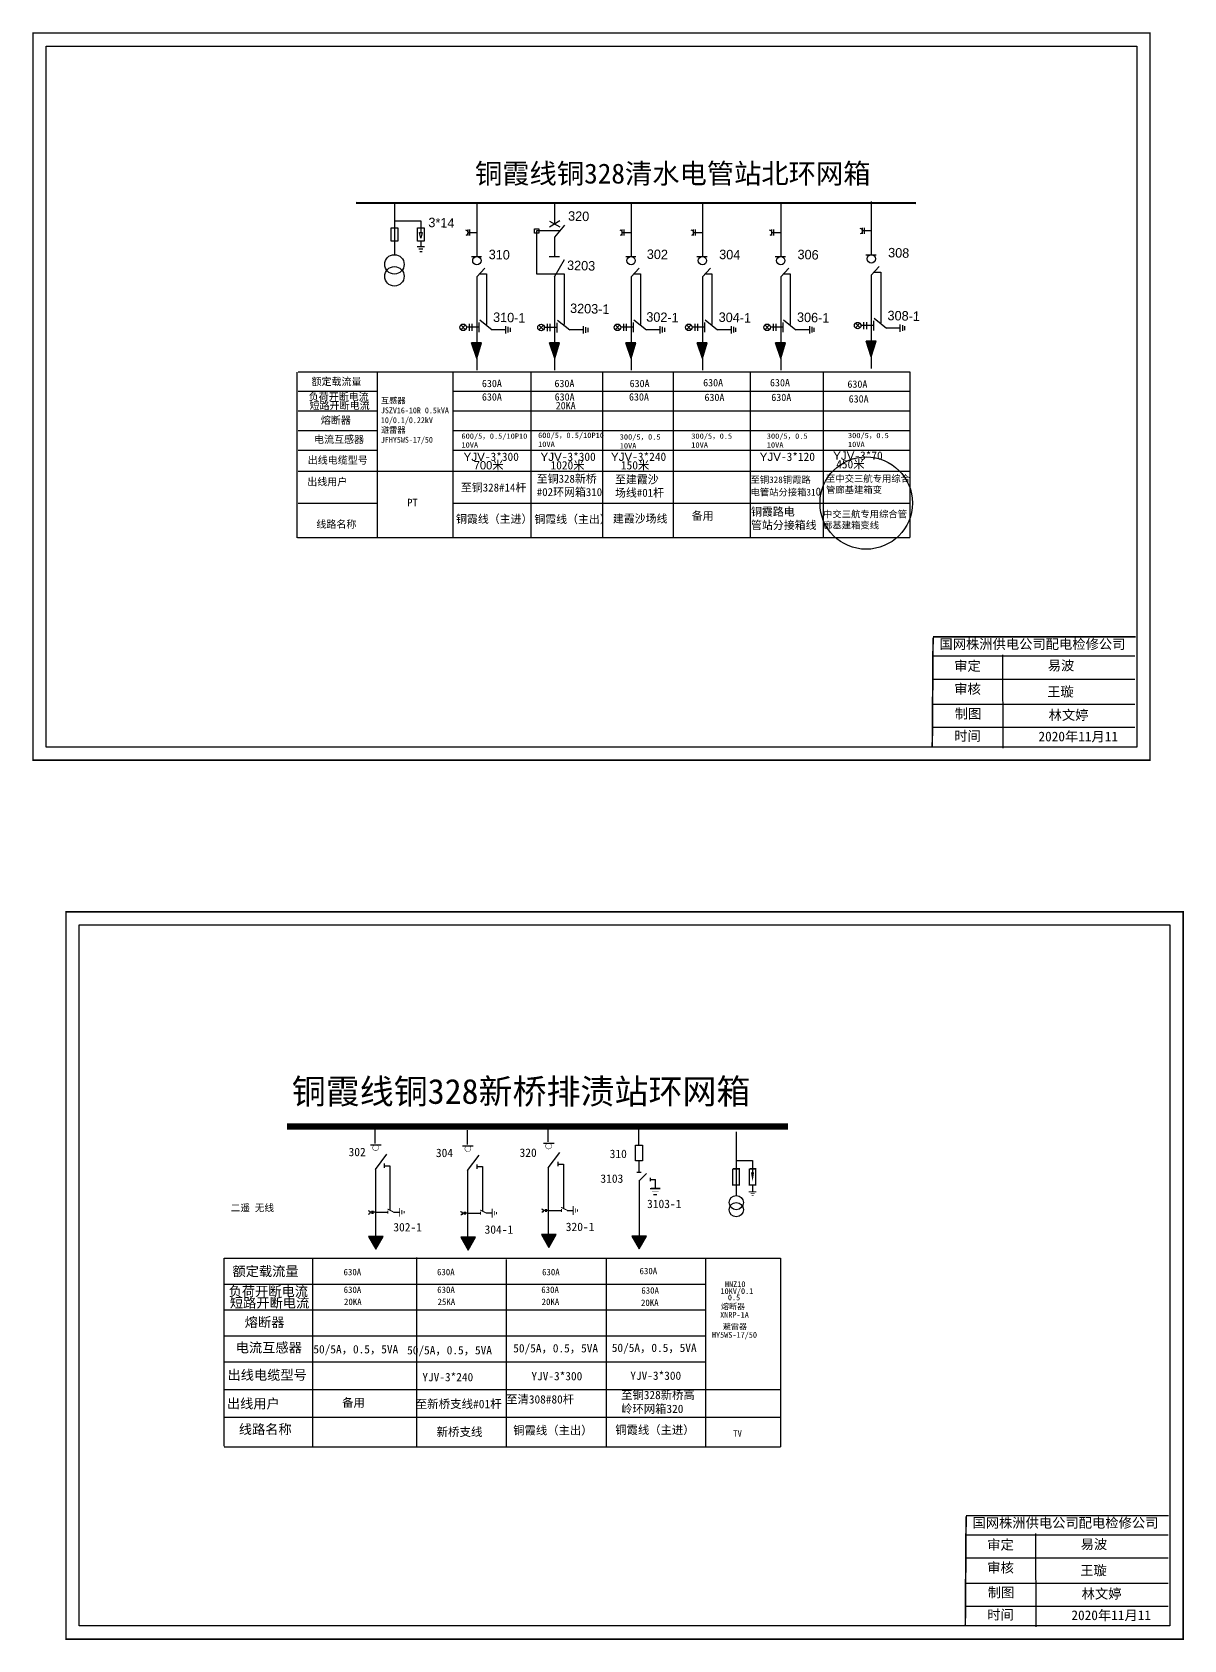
# Model space of a CAD drawing. Header units: millimetres. Extents: x 303 to 2980, y 702 to 2520.
# Drawn here: x 303 to 1597, y 702 to 2508 of the extents above; entities that cross this region are included whole.
import ezdxf

# ---------------------------------------------------------------- set-up
doc = ezdxf.new("R2010")
doc.units = ezdxf.units.MM
doc.layers.add('1', color=7, linetype='Continuous')
doc.layers.add('2', color=7, linetype='Continuous')
doc.styles.add('_txtstyle_18.00_0_0', font='simsun.ttc', dxfattribs={"height": 18})
doc.styles.add('_txtstyle_18.71_0_0', font='simsun.ttc', dxfattribs={"height": 18.712021})
doc.styles.add('_txtstyle_1800.00_0_01800', font='simsun.ttc', dxfattribs={"height": 1800})
doc.styles.add('HZ', font='', dxfattribs={"width": 0.75, "oblique": 9.998114})
doc.styles.add('hztxt_txtstyle_0.00_0_0', font='simkai.ttf')
doc.styles.add('hztxt_txtstyle_2.70_0_0', font='simkai.ttf', dxfattribs={"height": 2.7})
doc.styles.add('字体', font='simkai.ttf', dxfattribs={"height": 2.5})
doc.styles.add('楷体_GB2312_txtstyle_12.00_0_0', font='simkai_0.ttf', dxfattribs={"height": 12})
doc.styles.add('楷体_GB2312_txtstyle_20.00_0_0', font='simkai_0.ttf', dxfattribs={"height": 20})
doc.styles.add('楷体_GB2312_txtstyle_2000.00_0_02000', font='simkai_0.ttf', dxfattribs={"height": 2000})
doc.styles.add('楷体_GB2312_txtstyle_45.00_0_0', font='simkai_0.ttf', dxfattribs={"height": 45})
doc.styles.get('HZ').set_extended_font_data('SimSun')

# ---------------------------------------------------------------- blocks, each defined once
blk = doc.blocks.new('JD')
for points in [[(-2, 0.2), (-2, -0.2), (2, 0.2), (2, -0.2)], [(1, -1.2), (1, -0.8), (-1, -1.2), (-1, -0.8)], [(-0.5, -1.8), (-0.5, -2.2), (0.5, -1.8), (0.5, -2.2)]]:
    blk.add_trace(points)

msp = doc.modelspace()

# ---------------------------------------------------------------- hatches: boundary and pattern name
h = msp.add_hatch(color=256)
h.paths.add_polyline_path([(802.6, 2158.4), (796.7, 2158.4), (802.6, 2141.1)])
h.paths.add_polyline_path([(807.8, 2158.4), (802.6, 2158.4), (802.6, 2141.1)])
h = msp.add_hatch(color=256)
h.paths.add_polyline_path([(890.3, 2158.4), (884.4, 2158.4), (890.3, 2141.1)])
h.paths.add_polyline_path([(895.5, 2158.4), (890.3, 2158.4), (890.3, 2141.1)])
h = msp.add_hatch(color=256)
h.paths.add_polyline_path([(975.9, 2158.4), (970, 2158.4), (975.9, 2141.1)])
h.paths.add_polyline_path([(981.1, 2158.4), (975.9, 2158.4), (975.9, 2141.1)])
h = msp.add_hatch(color=256)
h.paths.add_polyline_path([(1056, 2158.4), (1050, 2158.4), (1056, 2141.1)])
h.paths.add_polyline_path([(1061.2, 2158.4), (1056, 2158.4), (1056, 2141.1)])
h = msp.add_hatch(color=256)
h.paths.add_polyline_path([(1144, 2158.4), (1138, 2158.4), (1144, 2141.1)])
h.paths.add_polyline_path([(1149.2, 2158.4), (1144, 2158.4), (1144, 2141.1)])
h = msp.add_hatch(color=256)
h.paths.add_polyline_path([(1245.7, 2160.3), (1239.8, 2160.3), (1245.7, 2143)])
h.paths.add_polyline_path([(1251, 2160.3), (1245.7, 2160.3), (1245.7, 2143)])
for points in [[(883.5, 1142.4), (891.7, 1156.8), (875.2, 1156.8)], [(689.2, 1140.4), (697.4, 1154.8), (680.9, 1154.8)], [(792.8, 1139.5), (801.1, 1153.8), (784.5, 1153.8)], [(984.9, 1140.9), (993.2, 1155.2), (976.6, 1155.2)]]:
    msp.add_hatch(color=0).paths.add_polyline_path(points)

# ---------------------------------------------------------------- linework, layer by layer
at = {"lineweight": 60}
msp.add_line((667.2, 2315.8), (1295.6, 2315.3), dxfattribs=at)
at = {"color": 0}
for p, q in [((710, 2314.5), (710, 2258.3)), ((710, 2295.7), (739.6, 2295.7)), ((739.6, 2295.7), (739.6, 2282.6)), ((895.9, 2295.7), (884.1, 2288.6)), ((884.1, 2295.3), (895.7, 2288.8)), ((738.1, 2282.6), (741, 2282.6)), ((739.6, 2276), (738.1, 2282.6)), ((741, 2282.6), (739.6, 2276)), ((895.6, 2284.4), (869.6, 2284.4)), ((869.6, 2284.4), (869.6, 2236)), ((901, 2290.8), (890, 2277.2)), ((890, 2277.2), (890, 2255.5)), ((735.6, 2266.9), (743.8, 2266.9)), ((737.5, 2264.2), (741.9, 2264.2)), ((738.7, 2261.3), (741, 2261.3)), ((739.6, 2272.9), (739.6, 2266.9)), ((688.5, 1259.1), (688.5, 1275.1)), ((792.1, 1258.1), (792.1, 1274.1)), ((882.8, 1261), (882.8, 1277)), ((984.7, 1257.3), (984.7, 1277.9)), ((1093.8, 1272.2), (1093.8, 1200.4)), ((683, 1257.7), (695, 1257.7)), ((786.6, 1256.7), (798.6, 1256.7)), ((877.3, 1259.7), (889.3, 1259.7)), ((688.6, 1230), (688.6, 1154.2)), ((698.5, 1236.7), (698.5, 1231.7)), ((698.7, 1234.2), (705, 1234.2)), ((705, 1234.2), (705, 1184.2)), ((792.2, 1229.1), (792.2, 1153.2)), ((802.5, 1235.7), (802.5, 1230.7)), ((802.6, 1233.2), (808.9, 1233.2)), ((808.9, 1233.2), (808.9, 1183.2)), ((882.9, 1232), (882.9, 1156.1)), ((893.5, 1238.6), (893.5, 1233.7)), ((893.6, 1236.1), (900, 1236.1)), ((900, 1236.1), (900, 1186.1)), ((984.7, 1239.7), (984.7, 1226.8)), ((1093.7, 1240), (1112.3, 1240)), ((1112.3, 1240), (1112.3, 1226.4)), ((982.4, 1226.8), (987.2, 1226.8)), ((984.4, 1216.8), (993.1, 1225.6)), ((984.8, 1216.9), (984.8, 1153.6)), ((997.4, 1220.5), (997.4, 1217)), ((997.5, 1218.7), (1003.2, 1218.7)), ((1003.2, 1208.5), (1003.2, 1218.8)), ((1112.3, 1212.2), (1112.3, 1205.2)), ((997.3, 1208.5), (1003.6, 1208.5)), ((997.4, 1208.5), (1008.6, 1208.5)), ((1008.6, 1208.5), (998.3, 1208.5)), ((1004.7, 1201.4), (1001.1, 1201.4)), ((1001.7, 1208.5), (1004.7, 1208.5)), ((688.2, 1181.9), (702.7, 1181.9)), ((709.1, 1182.1), (715.8, 1182.1)), ((792.1, 1180.9), (806.6, 1180.9)), ((813, 1181.1), (819.7, 1181.1)), ((883.2, 1183.9), (897.7, 1183.9)), ((904.1, 1184), (910.7, 1184)), ((518.4, 1130.3), (518.4, 919.1)), ((618.1, 1130.3), (618.1, 918.4)), ((735, 1131.2), (735, 919.2)), ((835.4, 1128.7), (835.4, 918.4)), ((947.9, 1129.6), (947.9, 918.4)), ((1059.4, 1129.6), (1059.4, 918.4)), ((1143.8, 1130.4), (1143.8, 918.4))]:
    msp.add_line(p, q, dxfattribs=at)
for p, q in [((802.6, 2315.3), (802.6, 2255.5)), ((889.9, 2315.3), (889.9, 2292.1)), ((975.9, 2315.3), (975.9, 2255.5)), ((1056, 2315.3), (1056, 2255.5)), ((1144, 2315.3), (1144, 2255.5)), ((1245.7, 2317.2), (1245.7, 2257.4)), ((792.7, 2279), (792.7, 2285.7)), ((802.6, 2282.3), (792.7, 2282.3)), ((794.9, 2279), (794.9, 2285.7)), ((966, 2279), (966, 2285.7)), ((975.9, 2282.3), (966, 2282.3)), ((968.2, 2279), (968.2, 2285.7)), ((1046.1, 2279), (1046.1, 2285.7)), ((1056, 2282.3), (1046.1, 2282.3)), ((1048.3, 2279), (1048.3, 2285.7)), ((1134.1, 2279), (1134.1, 2285.7)), ((1144, 2282.3), (1134.1, 2282.3)), ((1136.2, 2279), (1136.2, 2285.7)), ((1235.8, 2280.9), (1235.8, 2287.6)), ((1245.7, 2284.2), (1235.8, 2284.2)), ((1238, 2280.9), (1238, 2287.6)), ((796.5, 2255.5), (808, 2255.5)), ((802.6, 2232.6), (811.5, 2242.5)), ((883.8, 2255.5), (895.4, 2255.5)), ((889.9, 2232.6), (901, 2252.3)), ((969.8, 2255.5), (981.3, 2255.5)), ((975.9, 2232.6), (984.8, 2242.5)), ((1049.8, 2255.5), (1061.4, 2255.5)), ((1056, 2232.6), (1064.9, 2242.5)), ((1137.8, 2255.5), (1149.4, 2255.5)), ((1144, 2232.6), (1152.9, 2242.5)), ((1239.6, 2257.4), (1251.1, 2257.4)), ((1245.7, 2234.5), (1254.7, 2244.4)), ((802.6, 2232.6), (802.6, 2127.8)), ((805.7, 2236), (813.3, 2236)), ((813.3, 2236), (813.3, 2179.2)), ((869.6, 2236), (900.7, 2236)), ((889.9, 2232.6), (889.9, 2127.8)), ((900.7, 2236), (900.7, 2179)), ((975.9, 2232.6), (975.9, 2127.8)), ((979, 2236), (986.6, 2236)), ((986.6, 2236), (986.6, 2179.2)), ((1056, 2232.6), (1056, 2127.8)), ((1059, 2236), (1066.7, 2236)), ((1066.7, 2236), (1066.7, 2179.2)), ((1144, 2232.6), (1144, 2127.8)), ((1147, 2236), (1154.7, 2236)), ((1154.7, 2236), (1154.7, 2179.2)), ((1245.7, 2234.5), (1245.7, 2129.7)), ((1248.8, 2237.9), (1256.4, 2237.9)), ((1256.4, 2237.9), (1256.4, 2181.1)), ((1248.9, 2186.3), (1262.9, 2175.2)), ((789.9, 2173.3), (784.7, 2178.6)), ((784.7, 2173.3), (789.9, 2178.6)), ((804.9, 2176), (791, 2176)), ((794.4, 2172), (794.4, 2180)), ((797.5, 2171.9), (797.5, 2180)), ((804.9, 2181.4), (804.9, 2170.5)), ((805.8, 2184.4), (819.7, 2173.3)), ((835.1, 2173.3), (819.7, 2173.3)), ((835.1, 2169.2), (835.1, 2177.4)), ((837.9, 2170), (837.9, 2176.5)), ((840.3, 2170.9), (840.3, 2175.5)), ((872.1, 2173.1), (877.3, 2178.4)), ((877.3, 2173.1), (872.1, 2178.4)), ((892.3, 2175.8), (878.4, 2175.8)), ((881.8, 2171.7), (881.8, 2179.8)), ((884.8, 2171.7), (884.8, 2179.8)), ((892.3, 2181.2), (892.3, 2170.3)), ((893.1, 2184.2), (907.1, 2173.1)), ((922.4, 2173.1), (907.1, 2173.1)), ((922.4, 2169), (922.4, 2177.2)), ((925.2, 2169.8), (925.2, 2176.3)), ((927.7, 2170.7), (927.7, 2175.3)), ((958, 2173.3), (963.2, 2178.6)), ((963.2, 2173.3), (958, 2178.6)), ((978.2, 2176), (964.3, 2176)), ((967.7, 2172), (967.7, 2180)), ((970.8, 2171.9), (970.8, 2180)), ((978.2, 2181.4), (978.2, 2170.5)), ((979.1, 2184.4), (993.1, 2173.3)), ((1008.4, 2173.3), (993.1, 2173.3)), ((1008.4, 2169.2), (1008.4, 2177.4)), ((1011.2, 2170), (1011.2, 2176.5)), ((1013.6, 2170.9), (1013.6, 2175.5)), ((1043.3, 2173.3), (1038.1, 2178.6)), ((1038.1, 2173.3), (1043.3, 2178.6)), ((1058.3, 2176), (1044.4, 2176)), ((1047.8, 2172), (1047.8, 2180)), ((1050.9, 2171.9), (1050.9, 2180)), ((1058.3, 2181.4), (1058.3, 2170.5)), ((1059.2, 2184.4), (1073.1, 2173.3)), ((1088.5, 2173.3), (1073.1, 2173.3)), ((1088.5, 2169.2), (1088.5, 2177.4)), ((1091.3, 2170), (1091.3, 2176.5)), ((1093.7, 2170.9), (1093.7, 2175.5)), ((1126.1, 2173.3), (1131.3, 2178.6)), ((1131.3, 2173.3), (1126.1, 2178.6)), ((1146.3, 2176), (1132.4, 2176)), ((1135.8, 2172), (1135.8, 2180)), ((1138.9, 2171.9), (1138.9, 2180)), ((1146.3, 2181.4), (1146.3, 2170.5)), ((1147.2, 2184.4), (1161.1, 2173.3)), ((1176.5, 2173.3), (1161.1, 2173.3)), ((1176.5, 2169.2), (1176.5, 2177.4)), ((1179.3, 2170), (1179.3, 2176.5)), ((1181.7, 2170.9), (1181.7, 2175.5)), ((1227.8, 2175.3), (1233, 2180.5)), ((1233.1, 2175.3), (1227.9, 2180.5)), ((1248, 2177.9), (1234.1, 2177.9)), ((1237.5, 2173.9), (1237.5, 2181.9)), ((1240.6, 2173.8), (1240.6, 2181.9)), ((1248, 2183.3), (1248, 2172.4)), ((1278.2, 2175.2), (1262.9, 2175.2)), ((1278.2, 2171.1), (1278.2, 2179.3)), ((1281, 2171.9), (1281, 2178.4)), ((1283.4, 2172.8), (1283.4, 2177.4)), ((802.6, 2141.1), (796.7, 2158.4)), ((807.8, 2158.4), (796.7, 2158.4)), ((802.6, 2141.1), (807.8, 2158.4)), ((895.5, 2158.4), (884.4, 2158.4)), ((890.3, 2141.1), (884.4, 2158.4)), ((890.3, 2141.1), (895.5, 2158.4)), ((975.9, 2141.1), (970, 2158.4)), ((981.1, 2158.4), (970, 2158.4)), ((975.9, 2141.1), (981.1, 2158.4)), ((1056, 2141.1), (1050, 2158.4)), ((1061.2, 2158.4), (1050, 2158.4)), ((1056, 2141.1), (1061.2, 2158.4)), ((1149.2, 2158.4), (1138, 2158.4)), ((1144, 2141.1), (1138, 2158.4)), ((1144, 2141.1), (1149.2, 2158.4)), ((1251, 2160.3), (1239.8, 2160.3)), ((1245.7, 2143), (1239.8, 2160.3)), ((1245.7, 2143), (1251, 2160.3)), ((600.5, 2125.8), (600.5, 1939.7)), ((690.5, 2126.1), (690.5, 1939.9)), ((775.5, 2126.1), (775.5, 1939.9)), ((863.4, 2124.8), (863.4, 1939.9)), ((943.6, 2125.5), (943.6, 1939.9)), ((1023.2, 2125.6), (1023.2, 1939.9)), ((1109.6, 2125.6), (1109.6, 1939.9)), ((1191.6, 2126.1), (1191.6, 1939.9)), ((1289.1, 2126.1), (1289.1, 1939.9)), ((601.8, 2104.1), (690.5, 2104.1)), ((1109.6, 2104.1), (1289.1, 2104.1))]:
    msp.add_line(p, q)
at = {"linetype": 'Continuous'}
for p, q in [((601.8, 2126.1), (1289.1, 2126.1)), ((609.5, 2104.1), (688, 2104.1)), ((601.8, 2082.1), (690.5, 2082.1)), ((802.8, 2082.1), (1289.1, 2082.1)), ((601.8, 2060.1), (690.5, 2060.1))]:
    msp.add_line(p, q, dxfattribs=at)
at = {"ltscale": 14.508924}
msp.add_line((775.5, 2104.1), (1109.6, 2104.1), dxfattribs=at)
at = {"linetype": 'Continuous', "ltscale": 14.508924}
for p, q in [((775.5, 2082.1), (803.8, 2082.1)), ((775.5, 2060.1), (1289.1, 2060.1))]:
    msp.add_line(p, q, dxfattribs=at)
at = {"color": 0, "linetype": 'Continuous'}
for p, q in [((601.8, 2037.9), (690.5, 2037.9)), ((601.8, 2014.5), (1289.1, 2014.5)), ((601.8, 1978.6), (690.5, 1978.6)), ((601.1, 1939.9), (1289.1, 1939.9)), ((518.8, 1130.4), (1143.8, 1130.4)), ((518.4, 1101.2), (622.1, 1101.2)), ((622.1, 1101.2), (1059.4, 1101.2)), ((518.4, 1072.2), (702.6, 1072.2)), ((701.4, 1072.2), (1059.4, 1072.2)), ((518.4, 1043.2), (1059.4, 1043.2)), ((518.4, 1013.7), (1059.4, 1013.7)), ((518.4, 982.8), (1143.8, 982.8)), ((518.8, 951.9), (1143.8, 951.9)), ((518.8, 918.4), (1143.8, 918.4))]:
    msp.add_line(p, q, dxfattribs=at)
at = {"color": 0, "linetype": 'Continuous', "ltscale": 14.508924}
for p, q in [((775.5, 2037.9), (1289.1, 2037.9)), ((775.5, 1978.6), (1289.1, 1978.6))]:
    msp.add_line(p, q, dxfattribs=at)
at = {"color": 7, "linetype": 'Continuous'}
for p, q in [((1314.4, 1806.8), (1541.9, 1806.8)), ((1393.2, 1808.2), (1393.3, 1703.4)), ((1314.4, 1780.8), (1541.9, 1780.8)), ((1314.4, 1752.6), (1541.9, 1752.6)), ((1314.4, 1726.7), (1541.9, 1726.7)), ((1351.5, 819.6), (1579, 819.6)), ((1430.3, 821.1), (1430.4, 716.2)), ((1351.5, 793.7), (1579, 793.7)), ((1351.5, 765.4), (1579, 765.4)), ((1351.5, 739.5), (1579, 739.5))]:
    msp.add_line(p, q, dxfattribs=at)
at = {"color": 7, "linetype": 'Continuous', "const_width": 1.82}
for points in [[(304, 2506.6), (1558.8, 2506.6), (1558.8, 1689.6), (304, 1689.6)], [(341.1, 1519.5), (1595.9, 1519.5), (1595.9, 702.5), (341.1, 702.5)]]:
    msp.add_lwpolyline(points, close=True, dxfattribs=at)
at = {"color": 7, "linetype": 'Continuous'}
for points in [[(318.7, 2491.9), (1544, 2491.9), (1544, 1704.4), (318.7, 1704.4)], [(355.8, 1504.8), (1581.1, 1504.8), (1581.1, 717.3), (355.8, 717.3)]]:
    msp.add_lwpolyline(points, close=True, dxfattribs=at)
at = {"color": 0}
for points in [[(706.2, 2287.6), (713.7, 2287.6), (713.7, 2272.9), (706.2, 2272.9)], [(735.9, 2287.6), (743.3, 2287.6), (743.3, 2272.9), (735.9, 2272.9)], [(867.2, 2286.8), (872.3, 2286.8), (872.3, 2281.6), (867.2, 2281.6)], [(980.8, 1257.3), (988.8, 1257.3), (988.8, 1239.8), (980.8, 1239.8)], [(883.5, 1142.4), (891.7, 1156.8), (875.2, 1156.8)], [(689.2, 1140.4), (697.4, 1154.8), (680.9, 1154.8)], [(792.8, 1139.5), (801.1, 1153.8), (784.5, 1153.8)], [(984.9, 1140.9), (993.2, 1155.2), (976.6, 1155.2)]]:
    msp.add_lwpolyline(points, close=True, dxfattribs=at)
at = {"color": 7, "linetype": 'Continuous', "const_width": 1.82}
for points in [[(1315.1, 1827.3), (1314.2, 1703.8)], [(1315.1, 1828.3), (1542.6, 1828.3)], [(1352.2, 840.2), (1351.3, 716.7)], [(1352.2, 841.1), (1579.7, 841.1)]]:
    msp.add_lwpolyline(points, dxfattribs=at)
at = {"color": 0}
for points, const_width in [([(589.4, 1278.4), (1152.2, 1278.4)], 7.16), ([(683, 1257.7), (695, 1257.7)], 1.02), ([(786.6, 1256.7), (798.6, 1256.7)], 1.02), ([(877.3, 1259.7), (889.3, 1259.7)], 1.02), ([(1090.1, 1230.7), (1090.1, 1212.7), (1097.4, 1212.7), (1097.4, 1230.7), (1090.4, 1230.7)], 1.52), ([(1108.6, 1230.7), (1108.6, 1212.7), (1115.9, 1212.7), (1115.9, 1230.7), (1108.9, 1230.7)], 1.52), ([(1008.6, 1208.5), (997.3, 1208.5)], 0.358), ([(1006.7, 1204.9), (999.2, 1204.9)], 0.358), ([(1004.7, 1201.4), (1001.1, 1201.4)], 0.358), ([(702.4, 1185.5), (709.5, 1181.9)], 1.06), ([(702.7, 1183.6), (702.7, 1180.3)], 1.06), ([(806.3, 1184.5), (813.4, 1180.9)], 1.06), ([(806.6, 1182.6), (806.6, 1179.3)], 1.06), ([(897.4, 1187.4), (904.5, 1183.9)], 1.06), ([(897.7, 1185.5), (897.7, 1182.3)], 1.06)]:
    msp.add_lwpolyline(points, dxfattribs=dict(at, const_width=const_width))
at = {"color": 0, "const_width": 0.509}
for points in [[(685.6, 1254.4, 1), (692.2, 1254.4, 1)], [(789.2, 1253.4, 1), (795.9, 1253.4, 1)], [(879.9, 1256.3, 1), (886.5, 1256.3, 1)]]:
    msp.add_lwpolyline(points, format="xyb", close=True, dxfattribs=at)
at = {"color": 0}
for points, format in [([(1112.3, 1226.7, 3.56, 0, 0), (1112.3, 1216.5, 0, 0, 0)], "xyseb"), ([(680.5, 1183.8, -0.877934), (680.6, 1179.5)], "xyb"), ([(784.4, 1182.8, -0.877934), (784.5, 1178.5)], "xyb"), ([(875.5, 1185.8, -0.877934), (875.5, 1181.5)], "xyb")]:
    msp.add_lwpolyline(points, format=format, dxfattribs=at)
for points in [[(684.6, 1182), (682.4, 1182)], [(684.6, 1183.5), (684.6, 1180.2)], [(685.6, 1183.5), (685.6, 1180.2)], [(688.2, 1182), (685.6, 1182)], [(788.5, 1181), (786.3, 1181)], [(788.5, 1182.5), (788.5, 1179.3)], [(789.5, 1182.5), (789.5, 1179.3)], [(792.1, 1181), (789.5, 1181)], [(879.6, 1183.9), (877.4, 1183.9)], [(879.6, 1185.4), (879.6, 1182.2)], [(880.6, 1185.4), (880.6, 1182.2)], [(883.2, 1183.9), (880.6, 1183.9)]]:
    msp.add_lwpolyline(points, dxfattribs=at)
for centre, radius in [((710, 2246.7), 10.9), ((710, 2233.3), 10.9), ((1094, 1192.8), 7.99), ((1094, 1184.8), 7.99)]:
    msp.add_circle(centre, radius, dxfattribs=at)
for centre, radius in [((802.6, 2250.9), 4.68), ((975.9, 2250.9), 4.68), ((1056, 2250.9), 4.68), ((1144, 2250.9), 4.68), ((1245.7, 2252.8), 4.68), ((787.3, 2176), 3.69), ((874.7, 2175.8), 3.69), ((960.6, 2176), 3.69), ((1040.7, 2176), 3.69), ((1128.7, 2176), 3.69), ((1230.4, 2177.9), 3.69)]:
    msp.add_circle(centre, radius)
at = {"color": 1}
msp.add_circle((1240, 1978.6), 51.9, dxfattribs=at)
for centre in [(789.8, 2282.3), (963.1, 2282.3), (1043.2, 2282.3), (1131.2, 2282.3), (1232.9, 2284.2)]:
    msp.add_arc(centre, 2.89, 285.4746, 83.4913)
at = {"layer": '1', "color": 0}
for points in [[(680.5, 1183.9, -0.877934), (680.6, 1179.5)], [(784.4, 1182.9, -0.877934), (784.5, 1178.6)], [(875.4, 1185.8, -0.877934), (875.5, 1181.5)]]:
    msp.add_lwpolyline(points, format="xyb", dxfattribs=at)
at = {"layer": '2', "color": 0}
for p, q in [((688.6, 1229.9), (701.5, 1247.1)), ((882.9, 1231.9), (895.8, 1249.1)), ((792.2, 1229), (805.1, 1246.1))]:
    msp.add_line(p, q, dxfattribs=at)

# ---------------------------------------------------------------- block references
at = {"color": 0, "xscale": 2.134927633168445, "yscale": 2.134927632872632, "zscale": 2.134927633251899}
msp.add_blockref('JD', (1112.4, 1204.9), dxfattribs=at)
at = {"color": 0, "xscale": 2.477765800226052, "yscale": 2.477765800226052, "zscale": 2.477765800665441, "rotation": 90}
for p in [(715.9, 1181.9), (819.8, 1180.9), (910.8, 1183.8)]:
    msp.add_blockref('JD', p, dxfattribs=at)

# ---------------------------------------------------------------- texts
at = {"style": 'HZ'}
for s, p in [('额定载流量', (616.9, 2110.9)), ('630A', (808.3, 2108.8)), ('630A', (889.8, 2108.8)), ('630A', (974.2, 2108.8)), ('630A', (1056.8, 2109.7)), ('630A', (1131.9, 2109.7)), ('630A', (1218.9, 2108.1)), ('负荷开断电流', (613.7, 2093.9)), ('630A', (808.3, 2093.7)), ('630A', (890, 2093.7)), ('630A', (973.5, 2093.7)), ('630A', (1058.3, 2093.2)), ('630A', (1133.4, 2093.2)), ('630A', (1220.3, 2091.5)), ('短路开断电流', (614.7, 2084.1)), ('熔断器', (627.3, 2067.6)), ('20KA', (891.2, 2083.9)), ('电流互感器', (619.7, 2046)), ('出线电缆型号', (612.6, 2022.7)), ('出线用户', (612.1, 1998.4)), ('线路名称', (622.3, 1950.7))]:
    msp.add_text(s, height=8.24, dxfattribs=at).set_placement(p)
at = {"color": 7, "style": 'HZ'}
msp.add_text('铜霞线铜328新桥排渍站环网箱', height=27.989, dxfattribs=at).set_placement((594.7, 1303.7))
at = {"color": 0, "linetype": 'Continuous', "style": '字体'}
for s, p in [('302', (658.5, 1244.9)), ('304', (756.6, 1243.9)), ('302-1', (708.8, 1160.4)), ('304-1', (811.3, 1157.8)), ('至新桥支线#01杆', (733.9, 961.8)), ('新桥支线', (757.4, 930.4))]:
    msp.add_text(s, height=9.45, dxfattribs=at).set_placement(p)
at = {"color": 7, "linetype": 'Continuous', "style": '字体'}
for s, p in [('320', (850.6, 1244.1)), ('310', (951.8, 1242.8)), ('3103', (941.4, 1215)), ('3103-1', (993.8, 1186.6)), ('320-1', (902.5, 1160.8))]:
    msp.add_text(s, height=9.45, dxfattribs=at).set_placement(p)
at = {"color": 0, "style": 'HZ'}
for s, height, p in [('额定载流量', 10.89, (528.1, 1110.2)), ('HNZ10', 6.45, (1081.3, 1097.9)), ('负荷开断电流', 10.89, (523.8, 1087.7)), ('短路开断电流', 10.89, (525.2, 1074.8)), ('10KV/0.1', 6.45, (1076.3, 1090.1)), ('0.5', 6.45, (1084.6, 1083)), ('熔断器', 10.89, (541.9, 1053)), ('XNRP-1A', 6.45, (1075.9, 1063.4)), ('熔断器', 6.45, (1076.9, 1072.9)), ('HY5WS-17/50', 6.446, (1066.7, 1040.9)), ('避雷器', 6.45, (1078.9, 1050.4)), ('电流互感器', 10.89, (531.8, 1024.5)), ('出线电缆型号', 10.89, (522.5, 993.7)), ('出线用户', 10.89, (521.8, 961.6)), ('线路名称', 10.89, (535.2, 932.7))]:
    msp.add_text(s, height=height, dxfattribs=at).set_placement(p)
at = {"color": 0}
for s, p in [('630A', (652.9, 1111.1)), ('630A', (757.9, 1111.1)), ('630A', (875.9, 1111.1)), ('630A', (985.4, 1112.3)), ('630A', (653, 1091.2)), ('20KA', (653.4, 1077.7)), ('630A', (758.1, 1091.2)), ('25KA', (758.5, 1077.7)), ('630A', (875, 1091.2)), ('20KA', (875.4, 1077.7)), ('20KA', (987, 1076.7)), ('630A', (987.4, 1090.4))]:
    msp.add_text(s, height=7.26, dxfattribs=at).set_placement(p)
at = {"color": 7, "insert": (800.5, 2360), "char_height": 22.475, "width": 2416.306, "attachment_point": 1, "style": '楷体_GB2312_txtstyle_45.00_0_0'}
msp.add_mtext('铜霞线铜328清水电管站北环网箱', dxfattribs=at)
at = {"attachment_point": 1}
for s, insert, char_height, width, rotation in [('{\\f\uffbfﾬￌﾣﾤ_GB2312|b0|i0|c134|p49;\\P\\H4x;3*14}', (748.4, 2303.6), 2.658, 1053.657, 358.5424), ('{\\f\uffbfﾬￌﾣﾤ_GB2312|b0|i0|c134|p49;\\P\\H4x;320}', (905.4, 2310.9), 2.658, 1053.657, 358.5424), ('{\\f\uffbfﾬￌﾣﾤ_GB2312|b0|i0|c134|p49;\\P\\H4x;310}', (816.2, 2267.7), 2.658, 1053.657, 358.5424), ('{\\f\uffbfﾬￌﾣﾤ_GB2312|b0|i0|c134|p49;\\P\\H4x;302}', (993.8, 2268), 2.658, 1053.657, 358.5424), ('{\\f\uffbfﾬￌﾣﾤ_GB2312|b0|i0|c134|p49;\\P\\H4x;304}', (1075.1, 2267.7), 2.658, 1053.657, 358.5424), ('{\\f\uffbfﾬￌﾣﾤ_GB2312|b0|i0|c134|p49;\\P\\H4x;306}', (1163.1, 2267.7), 2.658, 1053.657, 358.5424), ('{\\f\uffbfﾬￌﾣﾤ_GB2312|b0|i0|c134|p49;\\P\\H4x;308}', (1264.9, 2269.7), 2.658, 1053.657, 358.5424), ('{\\f\uffbfﾬￌﾣﾤ_GB2312|b0|i0|c134|p49;\\P\\H4x;3203}', (904.2, 2255.5), 2.658, 1053.657, 358.5424), ('{\\f\uffbfﾬￌﾣﾤ_GB2312|b0|i0|c134|p49;\\P\\H4x;310-1}', (821.1, 2197.2), 2.658, 1053.657, 358.5424), ('{\\f\uffbfﾬￌﾣﾤ_GB2312|b0|i0|c134|p49;\\P\\H4x;3203-1}', (907.6, 2207.2), 2.658, 1053.657, 358.5424), ('{\\f\uffbfﾬￌﾣﾤ_GB2312|b0|i0|c134|p49;\\P\\H4x;302-1}', (993.2, 2197.5), 2.658, 1053.657, 358.5424), ('{\\f\uffbfﾬￌﾣﾤ_GB2312|b0|i0|c134|p49;\\P\\H4x;304-1}', (1074.5, 2197.2), 2.658, 1053.657, 358.5424), ('{\\f\uffbfﾬￌﾣﾤ_GB2312|b0|i0|c134|p49;\\P\\H4x;306-1}', (1162.5, 2197.2), 2.658, 1053.657, 358.5424), ('{\\f\uffbfﾬￌﾣﾤ_GB2312|b0|i0|c134|p49;\\P\\H4x;308-1}', (1264.2, 2199.1), 2.658, 1053.657, 358.5424), ('{\\fArial|b0|i0|c0|p32;YJV\\fKaiTi_GB2312|b0|i0|c134|p49;-3*300}', (787.7, 2035.2), 9.345, 1074.766, 0.0687), ('{\\fArial|b0|i0|c0|p32;YJV\\fKaiTi_GB2312|b0|i0|c134|p49;-3*300}', (874.1, 2035.2), 9.345, 1074.766, 0.0687), ('{\\fArial|b0|i0|c0|p32;YJV\\fKaiTi_GB2312|b0|i0|c134|p49;-3*240}', (953.2, 2035.2), 9.345, 1074.766, 0.0687)]:
    msp.add_mtext(s, dxfattribs=dict(at, insert=insert, char_height=char_height, width=width, rotation=rotation))
at = {"linetype": 'Continuous', "attachment_point": 1}
for s, insert, char_height, width, style in [('\\A1;{\\fSimSun|b0|i0|c134|p2;互感器\\PJSZV16-10R 0.5kVA\\P10/0.1/0.22kV\\P避雷器\\PJFHY5WS-17/50}', (694.8, 2097), 6.608, 121.843, 'hztxt_txtstyle_2.70_0_0'), ('{\\fSimSun|b0|i0|c134|p2;PT}', (724.5, 1983.4), 8.513, 66.234, 'hztxt_txtstyle_0.00_0_0')]:
    msp.add_mtext(s, dxfattribs=dict(at, insert=insert, char_height=char_height, width=width, style=style))
at = {"color": 7, "linetype": 'Continuous', "lineweight": 0, "ltscale": 8.705355, "char_height": 5.993, "attachment_point": 1, "style": '楷体_GB2312_txtstyle_12.00_0_0'}
for s, insert in [('600/5，0.5/10P10^J10VA', (785.3, 2056.8)), ('600/5，0.5/10P10^J10VA', (871.4, 2057.7)), ('300/5，0.5^J10VA', (963.1, 2055.9)), ('300/5，0.5^J10VA', (1043.5, 2056.8)), ('300/5，0.5^J10VA', (1128.3, 2056.8)), ('300/5，0.5^J10VA', (1219.5, 2057.5))]:
    msp.add_mtext(s, dxfattribs=dict(at, insert=insert))
at = {"char_height": 9.345, "width": 1074.766, "attachment_point": 1, "rotation": 0.0687, "style": '_txtstyle_18.71_0_0'}
for s, insert in [('{\\f\uffbfﾬￌﾣﾤ_GB2312|b0|i0|c134|p49;700米}', (799.1, 2025.7)), ('{\\fKaiTi_GB2312|b0|i0|c134|p49;1020米}', (885.4, 2025.7)), ('{\\fKaiTi_GB2312|b0|i0|c134|p49;150米}', (964.5, 2025.7)), ('{\\fArial|b0|i0|c0|p32;YJV\\fKaiTi_GB2312|b0|i0|c134|p49;-3*120}', (1120.3, 2035.2)), ('{\\fArial|b0|i0|c0|p32;YJV\\fKaiTi_GB2312|b0|i0|c134|p49;-3*70}', (1202.8, 2036.5)), ('{\\fKaiTi_GB2312|b0|i0|c134|p49;450米}', (1206.3, 2026.9))]:
    msp.add_mtext(s, dxfattribs=dict(at, insert=insert))
at = {"color": 7, "linetype": 'Continuous', "lineweight": 0, "ltscale": 6.720439, "char_height": 8.99, "attachment_point": 1}
for s, insert, style in [('至铜328新桥^J#02环网箱310', (869.9, 2010.4), '_txtstyle_1800.00_0_01800'), ('至铜328#14杆', (784.7, 2000.5), '_txtstyle_1800.00_0_01800'), ('铜霞线（主进）', (779.2, 1965.2), '_txtstyle_1800.00_0_01800'), ('铜霞线（主出）', (867.2, 1964.9), '_txtstyle_18.00_0_0')]:
    msp.add_mtext(s, dxfattribs=dict(at, insert=insert, style=style))
at = {"color": 7, "linetype": 'Continuous', "lineweight": 0, "ltscale": 11.200732, "attachment_point": 1}
for s, insert, char_height, style in [('至建霞沙^J场线#01杆', (957.8, 2009.6), 8.99, '_txtstyle_18.00_0_0'), ('{\\fSimSun|b0|i0|c134|p2;\\H0.8333x;至铜\\Fsimsun.ttc|c134;328\\fSimSun|b0|i0|c134|p2;铜霞路\\Fsimsun.ttc|c134;^J\\fSimSun|b0|i0|c134|p2;电管站分接箱\\Fsimsun.ttc|c134;31}0', (1110, 2008.5), 8.9899, '_txtstyle_1800.00_0_01800'), ('备用', (1044, 1968.7), 8.99, '_txtstyle_1800.00_0_01800'), ('{\\fSimSun|b0|i0|c134|p2;铜霞路电}^J{\\fSimSun|b0|i0|c134|p2;管站分接箱线}', (1110.6, 1973.3), 8.99, '_txtstyle_18.00_0_0'), ('建霞沙场线', (955.4, 1965.6), 8.99, '_txtstyle_18.00_0_0')]:
    msp.add_mtext(s, dxfattribs=dict(at, insert=insert, char_height=char_height, style=style))
at = {"color": 7, "linetype": 'Continuous', "lineweight": 0, "ltscale": 11.200732, "char_height": 7.492, "width": 103.878, "attachment_point": 1, "style": '_txtstyle_1800.00_0_01800'}
for s, insert in [('{\\fSimSun|b0|i0|c134|p2;至中交三航专用综合管廊基建箱变}', (1194.8, 2009.8)), ('{\\fSimSun|b0|i0|c134|p2;中交三航专用综合管廊基建箱变线}', (1191.5, 1969.9))]:
    msp.add_mtext(s, dxfattribs=dict(at, insert=insert))
at = {"color": 7, "linetype": 'Continuous', "attachment_point": 1, "style": '字体'}
for s, insert, char_height, width in [('国网株洲供电公司配电检修公司', (1322.2, 1825.6), 10.944, 299.201), ('\\f\uffbfﾬￌﾣﾤ_GB2312|b0|i0|c134|p49;审定', (1338.8, 1801.1), 10.944, 85.588), ('易波', (1443.9, 1801.6), 10.94, 85.588), ('\\f\uffbfﾬￌﾣﾤ_GB2312|b0|i0|c134|p49;审核', (1338.8, 1775.3), 10.944, 85.588), ('王璇', (1443.3, 1772.2), 10.94, 85.588), ('\\f\uffbfﾬￌﾣﾤ_GB2312|b0|i0|c134|p49;制图', (1339.4, 1747.5), 10.944, 85.588), ('林文婷', (1444.9, 1745.9), 10.94, 85.588), ('\\f\uffbfﾬￌﾣﾤ_GB2312|b0|i0|c134|p49;时间', (1338.8, 1722.4), 10.944, 85.588), ('2020年11月11', (1433.5, 1721.8), 10.94, 99.193), ('国网株洲供电公司配电检修公司', (1359.3, 838.5), 10.944, 299.201), ('\\f\uffbfﾬￌﾣﾤ_GB2312|b0|i0|c134|p49;审定', (1375.9, 813.9), 10.944, 85.588), ('易波', (1480.9, 814.5), 10.94, 85.588), ('\\f\uffbfﾬￌﾣﾤ_GB2312|b0|i0|c134|p49;审核', (1375.9, 788.2), 10.944, 85.588), ('王璇', (1480.4, 785.1), 10.94, 85.588), ('\\f\uffbfﾬￌﾣﾤ_GB2312|b0|i0|c134|p49;制图', (1376.5, 760.4), 10.944, 85.588), ('林文婷', (1482, 758.8), 10.94, 85.588), ('\\f\uffbfﾬￌﾣﾤ_GB2312|b0|i0|c134|p49;时间', (1375.9, 735.3), 10.944, 85.588), ('2020年11月11', (1470.5, 734.7), 10.94, 99.193)]:
    msp.add_mtext(s, dxfattribs=dict(at, insert=insert, char_height=char_height, width=width))
at = {"color": 1, "insert": (526.1, 1190.8), "char_height": 7.937, "width": 165.144, "attachment_point": 1}
msp.add_mtext('{\\fSimSun|b0|i0|c134|p2;\\C256;二遥\\Ftxt|c134; \\fSimSun|b0|i0|c134|p2;无线}', dxfattribs=at)
at = {"color": 7, "linetype": 'Continuous', "lineweight": 0, "ltscale": 11.188567, "char_height": 9.331, "attachment_point": 1, "style": '楷体_GB2312_txtstyle_2000.00_0_02000'}
for s, insert in [('50/5A，0.5，5VA', (619, 1032.7)), ('50/5A{\\fSimSun|b0|i0|c134|p2;，}0.5{\\fSimSun|b0|i0|c134|p2;，}5VA', (724.3, 1031.6)), ('50/5A，0.5，5VA', (843.5, 1033.8)), ('50/5A，0.5，5VA', (954.2, 1034.3))]:
    msp.add_mtext(s, dxfattribs=dict(at, insert=insert))
at = {"color": 7, "linetype": 'Continuous', "lineweight": 0, "ltscale": 11.505142, "char_height": 9.33, "attachment_point": 1, "style": '楷体_GB2312_txtstyle_2000.00_0_02000'}
for s, insert in [('YJV-3*240', (741.4, 1001.4)), ('YJV-3*300', (863.9, 1002.5)), ('YJV-3*300', (975, 1003))]:
    msp.add_mtext(s, dxfattribs=dict(at, insert=insert))
at = {"color": 7, "linetype": 'Continuous', "lineweight": 0, "ltscale": 12.425553, "char_height": 9.331, "attachment_point": 1}
for s, insert, width, style in [('{\\fSimSun|b0|i0|c134|p2;至清}308#80{\\fSimSun|b0|i0|c134|p2;杆}', (835.6, 976.4), 102.146, '楷体_GB2312_txtstyle_2000.00_0_02000'), ('{\\fSimSun|b0|i0|c134|p2;至铜328新桥高岭环网箱320}', (964.7, 981.3), 94.491, '楷体_GB2312_txtstyle_2000.00_0_02000'), ('{\\fSimSun|b0|i0|c134|p2;铜霞线（主出）}', (843.5, 941.6), 109.063, '楷体_GB2312_txtstyle_20.00_0_0')]:
    msp.add_mtext(s, dxfattribs=dict(at, insert=insert, width=width, style=style))
at = {"color": 7, "linetype": 'Continuous', "lineweight": 0, "ltscale": 12.425553, "attachment_point": 1}
for s, insert, char_height, style in [('备用', (651.3, 972.6), 9.33, '楷体_GB2312_txtstyle_2000.00_0_02000'), ('{\\fSimSun|b0|i0|c134|p2;铜霞线（主进）}', (958.1, 942.1), 9.331, '楷体_GB2312_txtstyle_20.00_0_0')]:
    msp.add_mtext(s, dxfattribs=dict(at, insert=insert, char_height=char_height, style=style))
at = {"layer": '1', "color": 0}
msp.add_text('TV', height=7.16, dxfattribs=at).set_placement((1090.6, 929.8))

doc.saveas('drawing.dxf')
